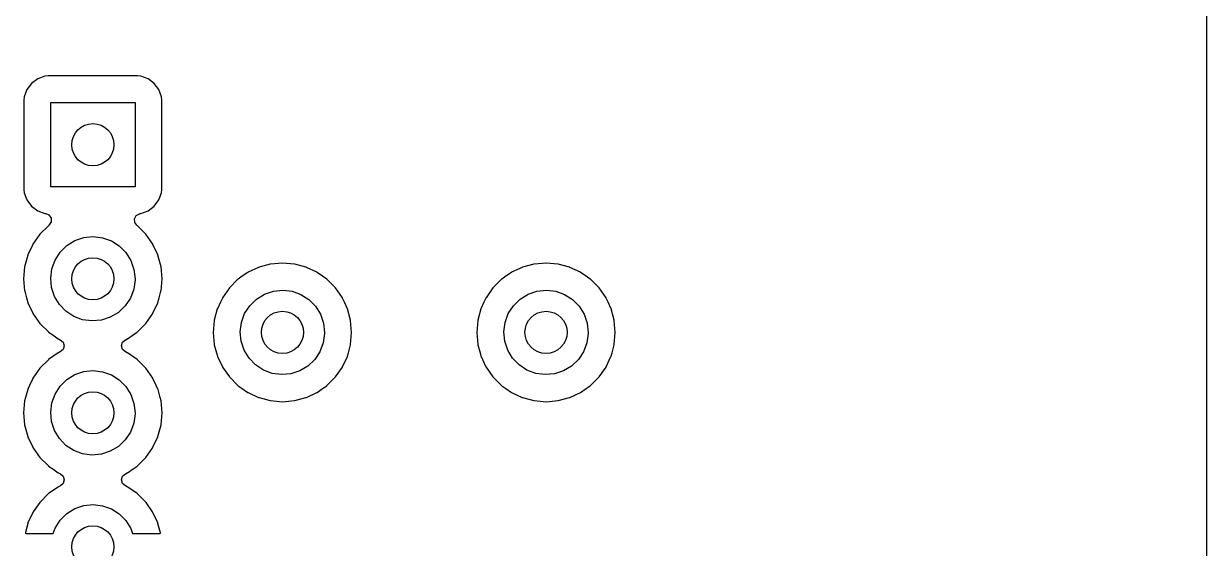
# Model space of a CAD drawing. Extents: x 83 to 134, y -229 to -45.
# Drawn here: x 111.68 to 134.11, y -89.44 to -79.49 of the extents above; entities that cross this region are included whole.
import ezdxf

# ---------------------------------------------------------------- set-up
doc = ezdxf.new("R2010")
doc.units = 0
doc.layers.add('BLACK', color=7, linetype='CONTINUOUS')

msp = doc.modelspace()

# ---------------------------------------------------------------- linework, layer by layer
at = {"layer": 'BLACK', "linetype": 'CONTINUOUS'}
for p, q in [((134.112, -45.0845), (134.112, -229.236)), ((111.943, -80.5374), (111.827, -80.6247)), ((112.08, -80.4863), (111.943, -80.5374)), ((112.142, -80.4795), (112.08, -80.4863)), ((113.838, -80.4795), (112.142, -80.4795)), ((113.9, -80.4863), (113.838, -80.4795)), ((114.037, -80.5374), (113.9, -80.4863)), ((114.153, -80.6247), (114.037, -80.5374)), ((111.739, -80.7413), (111.688, -80.8777)), ((111.827, -80.6247), (111.739, -80.7413)), ((114.241, -80.7413), (114.153, -80.6247)), ((114.292, -80.8777), (114.241, -80.7413)), ((111.688, -80.8777), (111.681, -80.9399)), ((111.681, -80.9399), (111.681, -82.6361)), ((112.19, -82.588), (112.19, -80.988)), ((112.19, -80.988), (113.79, -80.988)), ((113.79, -80.988), (113.79, -82.588)), ((114.298, -80.9399), (114.292, -80.8777)), ((114.298, -82.6361), (114.298, -80.9399)), ((111.681, -82.6361), (111.688, -82.6983)), ((111.688, -82.6983), (111.739, -82.8347)), ((113.79, -82.588), (112.19, -82.588)), ((114.241, -82.8347), (114.292, -82.6983)), ((114.292, -82.6983), (114.298, -82.6361)), ((111.739, -82.8347), (111.827, -82.9513)), ((111.827, -82.9513), (111.943, -83.0386)), ((114.037, -83.0386), (114.153, -82.9513)), ((114.153, -82.9513), (114.241, -82.8347)), ((111.943, -83.0386), (112.08, -83.0897)), ((112.08, -83.0897), (112.09, -83.0909)), ((112.09, -83.0909), (112.093, -83.0918)), ((112.093, -83.0918), (112.095, -83.0924)), ((112.095, -83.0924), (112.095, -83.0928)), ((112.095, -83.0928), (112.156, -83.1182)), ((112.156, -83.1182), (112.196, -83.1765)), ((112.196, -83.1765), (112.199, -83.2475)), ((113.779, -83.1933), (113.811, -83.13)), ((113.787, -83.2639), (113.779, -83.1933)), ((113.811, -83.13), (113.872, -83.094)), ((113.872, -83.094), (113.89, -83.0909)), ((113.89, -83.0909), (113.9, -83.0897)), ((113.9, -83.0897), (114.037, -83.0386)), ((112.146, -83.3218), (111.984, -83.4837)), ((112.15, -83.3186), (112.146, -83.3218)), ((112.154, -83.3155), (112.15, -83.3186)), ((112.163, -83.3085), (112.154, -83.3155)), ((112.199, -83.2475), (112.163, -83.3085)), ((113.827, -83.314), (113.787, -83.2639)), ((113.826, -83.3151), (113.827, -83.314)), ((113.83, -83.3186), (113.826, -83.3151)), ((113.834, -83.3218), (113.83, -83.3186)), ((113.996, -83.4837), (113.834, -83.3218)), ((111.85, -83.6762), (111.758, -83.8738)), ((111.852, -83.6713), (111.85, -83.6762)), ((111.85, -83.6762), (111.85, -83.6762)), ((111.984, -83.4837), (111.852, -83.6713)), ((112.497, -83.6976), (112.649, -83.6041)), ((112.649, -83.6041), (112.818, -83.5467)), ((112.818, -83.5467), (112.996, -83.528)), ((112.996, -83.528), (113.173, -83.5491)), ((113.173, -83.5491), (113.341, -83.609)), ((113.341, -83.609), (113.491, -83.7045)), ((114.128, -83.6713), (113.996, -83.4837)), ((114.13, -83.6762), (114.128, -83.6713)), ((114.222, -83.8738), (114.13, -83.6762)), ((114.13, -83.6762), (114.13, -83.6762)), ((111.756, -83.8788), (111.696, -84.0999)), ((111.758, -83.8738), (111.756, -83.8788)), ((112.273, -83.9723), (112.37, -83.8224)), ((112.37, -83.8224), (112.497, -83.6976)), ((113.491, -83.7045), (113.617, -83.8311)), ((113.617, -83.8311), (113.711, -83.9823)), ((114.224, -83.8788), (114.222, -83.8738)), ((114.284, -84.0999), (114.224, -83.8788)), ((111.696, -84.0999), (111.677, -84.328)), ((112.212, -84.1399), (112.273, -83.9723)), ((113.711, -83.9823), (113.77, -84.1508)), ((114.303, -84.328), (114.284, -84.0999)), ((116.132, -84.112), (115.934, -84.2042)), ((116.137, -84.1097), (116.132, -84.112)), ((116.132, -84.112), (116.132, -84.112)), ((116.142, -84.1083), (116.137, -84.1097)), ((116.353, -84.0519), (116.142, -84.1083)), ((116.142, -84.1083), (116.142, -84.1083)), ((116.358, -84.0505), (116.353, -84.0519)), ((116.353, -84.0519), (116.353, -84.0519)), ((116.586, -84.0305), (116.358, -84.0505)), ((116.814, -84.0505), (116.586, -84.0305)), ((116.819, -84.0519), (116.814, -84.0505)), ((117.03, -84.1083), (116.819, -84.0519)), ((116.819, -84.0519), (116.819, -84.0519)), ((117.035, -84.1097), (117.03, -84.1083)), ((117.03, -84.1083), (117.03, -84.1083)), ((117.04, -84.112), (117.035, -84.1097)), ((117.238, -84.2042), (117.04, -84.112)), ((117.04, -84.112), (117.04, -84.112)), ((121.132, -84.112), (120.934, -84.2042)), ((121.137, -84.1097), (121.132, -84.112)), ((121.132, -84.112), (121.132, -84.112)), ((121.142, -84.1083), (121.137, -84.1097)), ((121.353, -84.0519), (121.142, -84.1083)), ((121.142, -84.1083), (121.142, -84.1083)), ((121.358, -84.0505), (121.353, -84.0519)), ((121.353, -84.0519), (121.353, -84.0519)), ((121.586, -84.0305), (121.358, -84.0505)), ((121.814, -84.0505), (121.586, -84.0305)), ((121.819, -84.0519), (121.814, -84.0505)), ((122.03, -84.1083), (121.819, -84.0519)), ((121.819, -84.0519), (121.819, -84.0519)), ((122.035, -84.1097), (122.03, -84.1083)), ((122.03, -84.1083), (122.03, -84.1083)), ((122.04, -84.112), (122.035, -84.1097)), ((122.238, -84.2042), (122.04, -84.112)), ((122.04, -84.112), (122.04, -84.112)), ((111.677, -84.328), (111.696, -84.5561)), ((112.19, -84.3168), (112.212, -84.1399)), ((112.207, -84.4943), (112.19, -84.3168)), ((113.79, -84.3503), (113.765, -84.527)), ((113.77, -84.1508), (113.79, -84.328)), ((113.79, -84.328), (113.79, -84.3503)), ((114.284, -84.5561), (114.303, -84.328)), ((115.742, -84.3378), (115.58, -84.4997)), ((115.746, -84.3346), (115.742, -84.3378)), ((115.824, -84.2799), (115.746, -84.3346)), ((115.746, -84.3346), (115.746, -84.3346)), ((115.929, -84.2065), (115.824, -84.2799)), ((115.934, -84.2042), (115.929, -84.2065)), ((115.934, -84.2042), (115.934, -84.2042)), ((117.243, -84.2065), (117.238, -84.2042)), ((117.238, -84.2042), (117.238, -84.2042)), ((117.348, -84.2799), (117.243, -84.2065)), ((117.426, -84.3346), (117.348, -84.2799)), ((117.43, -84.3378), (117.426, -84.3346)), ((117.426, -84.3346), (117.426, -84.3346)), ((117.592, -84.4997), (117.43, -84.3378)), ((120.742, -84.3378), (120.58, -84.4997)), ((120.746, -84.3346), (120.742, -84.3378)), ((120.824, -84.2799), (120.746, -84.3346)), ((120.746, -84.3346), (120.746, -84.3346)), ((120.929, -84.2065), (120.824, -84.2799)), ((120.934, -84.2042), (120.929, -84.2065)), ((120.934, -84.2042), (120.934, -84.2042)), ((122.243, -84.2065), (122.238, -84.2042)), ((122.238, -84.2042), (122.238, -84.2042)), ((122.348, -84.2799), (122.243, -84.2065)), ((122.426, -84.3346), (122.348, -84.2799)), ((122.43, -84.3378), (122.426, -84.3346)), ((122.426, -84.3346), (122.426, -84.3346)), ((122.592, -84.4997), (122.43, -84.3378)), ((111.696, -84.5561), (111.698, -84.5614)), ((111.698, -84.5614), (111.698, -84.5614)), ((111.698, -84.5614), (111.732, -84.6873)), ((112.264, -84.6636), (112.207, -84.4943)), ((113.765, -84.527), (113.702, -84.6937)), ((114.248, -84.6873), (114.282, -84.5614)), ((114.282, -84.5614), (114.284, -84.5561)), ((114.282, -84.5614), (114.282, -84.5614)), ((115.58, -84.4997), (115.448, -84.6873)), ((116.245, -84.6201), (116.414, -84.5627)), ((116.414, -84.5627), (116.592, -84.544)), ((116.592, -84.544), (116.769, -84.5651)), ((116.769, -84.5651), (116.937, -84.625)), ((117.724, -84.6873), (117.592, -84.4997)), ((120.58, -84.4997), (120.448, -84.6873)), ((121.245, -84.6201), (121.414, -84.5627)), ((121.414, -84.5627), (121.592, -84.544)), ((121.592, -84.544), (121.769, -84.5651)), ((121.769, -84.5651), (121.937, -84.625)), ((122.724, -84.6873), (122.592, -84.4997)), ((111.732, -84.6873), (111.756, -84.7772)), ((111.756, -84.7772), (111.758, -84.7822)), ((111.758, -84.7822), (111.758, -84.7822)), ((111.758, -84.7822), (111.85, -84.9798)), ((112.356, -84.8161), (112.264, -84.6636)), ((113.702, -84.6937), (113.603, -84.8422)), ((114.13, -84.9798), (114.222, -84.7822)), ((114.222, -84.7822), (114.224, -84.7772)), ((114.222, -84.7822), (114.222, -84.7822)), ((114.224, -84.7772), (114.248, -84.6873)), ((115.409, -84.7719), (115.352, -84.8948)), ((115.446, -84.6922), (115.409, -84.7719)), ((115.448, -84.6873), (115.446, -84.6922)), ((115.446, -84.6922), (115.446, -84.6922)), ((115.966, -84.8384), (116.093, -84.7136)), ((116.093, -84.7136), (116.245, -84.6201)), ((116.937, -84.625), (117.087, -84.7205)), ((117.087, -84.7205), (117.213, -84.8471)), ((117.726, -84.6922), (117.724, -84.6873)), ((117.763, -84.7719), (117.726, -84.6922)), ((117.726, -84.6922), (117.726, -84.6922)), ((117.82, -84.8948), (117.763, -84.7719)), ((120.409, -84.7719), (120.352, -84.8948)), ((120.446, -84.6922), (120.409, -84.7719)), ((120.448, -84.6873), (120.446, -84.6922)), ((120.446, -84.6922), (120.446, -84.6922)), ((120.966, -84.8384), (121.093, -84.7136)), ((121.093, -84.7136), (121.245, -84.6201)), ((121.937, -84.625), (122.087, -84.7205)), ((122.087, -84.7205), (122.213, -84.8471)), ((122.726, -84.6922), (122.724, -84.6873)), ((122.763, -84.7719), (122.726, -84.6922)), ((122.726, -84.6922), (122.726, -84.6922)), ((122.82, -84.8948), (122.763, -84.7719)), ((111.85, -84.9798), (111.85, -84.9798)), ((111.85, -84.9798), (111.852, -84.9847)), ((111.852, -84.9847), (111.984, -85.1723)), ((112.48, -84.9444), (112.356, -84.8161)), ((112.629, -85.0421), (112.48, -84.9444)), ((113.474, -84.9652), (113.32, -85.0565)), ((113.603, -84.8422), (113.474, -84.9652)), ((113.996, -85.1723), (114.128, -84.9847)), ((114.128, -84.9847), (114.13, -84.9798)), ((114.13, -84.9798), (114.13, -84.9798)), ((115.35, -84.9001), (115.294, -85.1106)), ((115.352, -84.8948), (115.35, -84.9001)), ((115.35, -84.9001), (115.35, -84.9001)), ((115.808, -85.1559), (115.869, -84.9883)), ((115.869, -84.9883), (115.966, -84.8384)), ((117.213, -84.8471), (117.307, -84.9983)), ((117.307, -84.9983), (117.366, -85.1668)), ((117.822, -84.9001), (117.82, -84.8948)), ((117.878, -85.1106), (117.822, -84.9001)), ((117.822, -84.9001), (117.822, -84.9001)), ((120.35, -84.9001), (120.294, -85.1106)), ((120.352, -84.8948), (120.35, -84.9001)), ((120.35, -84.9001), (120.35, -84.9001)), ((120.808, -85.1559), (120.869, -84.9883)), ((120.869, -84.9883), (120.966, -84.8384)), ((122.213, -84.8471), (122.307, -84.9983)), ((122.307, -84.9983), (122.366, -85.1668)), ((122.822, -84.9001), (122.82, -84.8948)), ((122.878, -85.1106), (122.822, -84.9001)), ((122.822, -84.9001), (122.822, -84.9001)), ((111.984, -85.1723), (112.146, -85.3342)), ((112.796, -85.1042), (112.629, -85.0421)), ((112.973, -85.1278), (112.796, -85.1042)), ((113.151, -85.1117), (112.973, -85.1278)), ((113.32, -85.0565), (113.151, -85.1117)), ((113.834, -85.3342), (113.996, -85.1723)), ((115.292, -85.1159), (115.273, -85.344)), ((115.294, -85.1106), (115.292, -85.1159)), ((115.786, -85.3328), (115.808, -85.1559)), ((117.366, -85.1668), (117.386, -85.344)), ((117.88, -85.1159), (117.878, -85.1106)), ((117.899, -85.344), (117.88, -85.1159)), ((120.292, -85.1159), (120.273, -85.344)), ((120.294, -85.1106), (120.292, -85.1159)), ((120.786, -85.3328), (120.808, -85.1559)), ((122.366, -85.1668), (122.386, -85.344)), ((122.88, -85.1159), (122.878, -85.1106)), ((122.899, -85.344), (122.88, -85.1159)), ((112.146, -85.3342), (112.15, -85.3374)), ((112.15, -85.3374), (112.15, -85.3374)), ((112.15, -85.3374), (112.228, -85.3921)), ((112.228, -85.3921), (112.333, -85.4655)), ((112.333, -85.4655), (112.338, -85.4678)), ((112.338, -85.4678), (112.338, -85.4678)), ((112.338, -85.4678), (112.372, -85.4838)), ((113.608, -85.4838), (113.642, -85.4678)), ((113.642, -85.4678), (113.647, -85.4655)), ((113.642, -85.4678), (113.642, -85.4678)), ((113.647, -85.4655), (113.752, -85.3921)), ((113.752, -85.3921), (113.82, -85.344)), ((113.82, -85.344), (113.83, -85.3374)), ((113.83, -85.3374), (113.834, -85.3342)), ((113.83, -85.3374), (113.83, -85.3374)), ((115.273, -85.344), (115.292, -85.5721)), ((115.803, -85.5103), (115.786, -85.3328)), ((117.386, -85.3663), (117.361, -85.543)), ((117.386, -85.344), (117.386, -85.3663)), ((117.88, -85.5721), (117.899, -85.344)), ((120.273, -85.344), (120.292, -85.5721)), ((120.803, -85.5103), (120.786, -85.3328)), ((122.386, -85.3663), (122.361, -85.543)), ((122.386, -85.344), (122.386, -85.3663)), ((122.88, -85.5721), (122.899, -85.344)), ((112.372, -85.4838), (112.426, -85.5307)), ((112.425, -85.667), (112.372, -85.7122)), ((112.445, -85.599), (112.425, -85.667)), ((112.426, -85.5307), (112.445, -85.599)), ((113.535, -85.597), (113.555, -85.529)), ((113.554, -85.6653), (113.535, -85.597)), ((113.608, -85.7122), (113.554, -85.6653)), ((113.555, -85.529), (113.608, -85.4838)), ((115.292, -85.5721), (115.294, -85.5774)), ((115.294, -85.5774), (115.294, -85.5774)), ((115.294, -85.5774), (115.334, -85.7282)), ((115.86, -85.6796), (115.803, -85.5103)), ((115.952, -85.8321), (115.86, -85.6796)), ((117.361, -85.543), (117.298, -85.7097)), ((117.838, -85.7282), (117.878, -85.5774)), ((117.878, -85.5774), (117.88, -85.5721)), ((117.878, -85.5774), (117.878, -85.5774)), ((120.292, -85.5721), (120.294, -85.5774)), ((120.294, -85.5774), (120.294, -85.5774)), ((120.294, -85.5774), (120.334, -85.7282)), ((120.86, -85.6796), (120.803, -85.5103)), ((120.952, -85.8321), (120.86, -85.6796)), ((122.361, -85.543), (122.298, -85.7097)), ((122.838, -85.7282), (122.878, -85.5774)), ((122.878, -85.5774), (122.88, -85.5721)), ((122.878, -85.5774), (122.878, -85.5774)), ((112.146, -85.8618), (111.984, -86.0237)), ((112.15, -85.8586), (112.146, -85.8618)), ((112.251, -85.7879), (112.15, -85.8586)), ((112.15, -85.8586), (112.15, -85.8586)), ((112.333, -85.7305), (112.251, -85.7879)), ((112.338, -85.7282), (112.333, -85.7305)), ((112.372, -85.7122), (112.338, -85.7282)), ((112.338, -85.7282), (112.338, -85.7282)), ((113.642, -85.7282), (113.608, -85.7122)), ((113.647, -85.7305), (113.642, -85.7282)), ((113.642, -85.7282), (113.642, -85.7282)), ((113.729, -85.7879), (113.647, -85.7305)), ((113.83, -85.8586), (113.729, -85.7879)), ((113.834, -85.8618), (113.83, -85.8586)), ((113.83, -85.8586), (113.83, -85.8586)), ((113.996, -86.0237), (113.834, -85.8618)), ((115.334, -85.7282), (115.352, -85.7932)), ((115.352, -85.7932), (115.354, -85.7982)), ((115.354, -85.7982), (115.354, -85.7982)), ((115.354, -85.7982), (115.446, -85.9958)), ((116.076, -85.9604), (115.952, -85.8321)), ((117.199, -85.8582), (117.07, -85.9812)), ((117.298, -85.7097), (117.199, -85.8582)), ((117.726, -85.9958), (117.818, -85.7982)), ((117.818, -85.7982), (117.82, -85.7932)), ((117.818, -85.7982), (117.818, -85.7982)), ((117.82, -85.7932), (117.838, -85.7282)), ((120.334, -85.7282), (120.352, -85.7932)), ((120.352, -85.7932), (120.354, -85.7982)), ((120.354, -85.7982), (120.354, -85.7982)), ((120.354, -85.7982), (120.446, -85.9958)), ((121.076, -85.9604), (120.952, -85.8321)), ((122.199, -85.8582), (122.07, -85.9812)), ((122.298, -85.7097), (122.199, -85.8582)), ((122.726, -85.9958), (122.818, -85.7982)), ((122.818, -85.7982), (122.82, -85.7932)), ((122.818, -85.7982), (122.818, -85.7982)), ((122.82, -85.7932), (122.838, -85.7282)), ((111.984, -86.0237), (111.852, -86.2113)), ((112.497, -86.2376), (112.649, -86.1441)), ((112.649, -86.1441), (112.818, -86.0867)), ((112.818, -86.0867), (112.996, -86.068)), ((112.996, -86.068), (113.173, -86.0891)), ((113.173, -86.0891), (113.341, -86.149)), ((113.341, -86.149), (113.491, -86.2445)), ((114.128, -86.2113), (113.996, -86.0237)), ((115.446, -85.9958), (115.446, -85.9958)), ((115.446, -85.9958), (115.448, -86.0007)), ((115.448, -86.0007), (115.58, -86.1883)), ((116.225, -86.0581), (116.076, -85.9604)), ((116.392, -86.1202), (116.225, -86.0581)), ((116.569, -86.1438), (116.392, -86.1202)), ((116.747, -86.1277), (116.569, -86.1438)), ((116.916, -86.0725), (116.747, -86.1277)), ((117.07, -85.9812), (116.916, -86.0725)), ((117.592, -86.1883), (117.724, -86.0007)), ((117.724, -86.0007), (117.726, -85.9958)), ((117.726, -85.9958), (117.726, -85.9958)), ((120.446, -85.9958), (120.446, -85.9958)), ((120.446, -85.9958), (120.448, -86.0007)), ((120.448, -86.0007), (120.58, -86.1883)), ((121.225, -86.0581), (121.076, -85.9604)), ((121.392, -86.1202), (121.225, -86.0581)), ((121.569, -86.1438), (121.392, -86.1202)), ((121.747, -86.1277), (121.569, -86.1438)), ((121.916, -86.0725), (121.747, -86.1277)), ((122.07, -85.9812), (121.916, -86.0725)), ((122.592, -86.1883), (122.724, -86.0007)), ((122.724, -86.0007), (122.726, -85.9958)), ((122.726, -85.9958), (122.726, -85.9958)), ((111.788, -86.3502), (111.756, -86.4188)), ((111.85, -86.2162), (111.788, -86.3502)), ((111.852, -86.2113), (111.85, -86.2162)), ((111.85, -86.2162), (111.85, -86.2162)), ((112.273, -86.5123), (112.37, -86.3624)), ((112.37, -86.3624), (112.497, -86.2376)), ((113.491, -86.2445), (113.617, -86.3711)), ((113.617, -86.3711), (113.711, -86.5223)), ((114.13, -86.2162), (114.128, -86.2113)), ((114.192, -86.3502), (114.13, -86.2162)), ((114.13, -86.2162), (114.13, -86.2162)), ((114.224, -86.4188), (114.192, -86.3502)), ((115.58, -86.1883), (115.742, -86.3502)), ((115.742, -86.3502), (115.746, -86.3534)), ((115.746, -86.3534), (115.746, -86.3534)), ((115.746, -86.3534), (115.824, -86.4081)), ((117.348, -86.4081), (117.426, -86.3534)), ((117.426, -86.3534), (117.43, -86.3502)), ((117.426, -86.3534), (117.426, -86.3534)), ((117.43, -86.3502), (117.592, -86.1883)), ((120.58, -86.1883), (120.742, -86.3502)), ((120.742, -86.3502), (120.746, -86.3534)), ((120.746, -86.3534), (120.746, -86.3534)), ((120.746, -86.3534), (120.824, -86.4081)), ((122.348, -86.4081), (122.426, -86.3534)), ((122.426, -86.3534), (122.43, -86.3502)), ((122.426, -86.3534), (122.426, -86.3534)), ((122.43, -86.3502), (122.592, -86.1883)), ((111.713, -86.5797), (111.696, -86.6399)), ((111.754, -86.4241), (111.713, -86.5797)), ((111.756, -86.4188), (111.754, -86.4241)), ((111.754, -86.4241), (111.754, -86.4241)), ((112.212, -86.6799), (112.273, -86.5123)), ((113.711, -86.5223), (113.77, -86.6908)), ((114.226, -86.4241), (114.224, -86.4188)), ((114.267, -86.5797), (114.226, -86.4241)), ((114.226, -86.4241), (114.226, -86.4241)), ((114.284, -86.6399), (114.267, -86.5797)), ((115.824, -86.4081), (115.929, -86.4815)), ((115.929, -86.4815), (115.934, -86.4838)), ((115.934, -86.4838), (115.934, -86.4838)), ((115.934, -86.4838), (116.132, -86.576)), ((116.132, -86.576), (116.137, -86.5783)), ((116.137, -86.5783), (116.142, -86.5797)), ((116.142, -86.5797), (116.142, -86.5797)), ((116.142, -86.5797), (116.353, -86.6361)), ((116.819, -86.6361), (117.03, -86.5797)), ((117.03, -86.5797), (117.035, -86.5783)), ((117.03, -86.5797), (117.03, -86.5797)), ((117.035, -86.5783), (117.04, -86.576)), ((117.04, -86.576), (117.238, -86.4838)), ((117.238, -86.4838), (117.243, -86.4815)), ((117.238, -86.4838), (117.238, -86.4838)), ((117.243, -86.4815), (117.348, -86.4081)), ((120.824, -86.4081), (120.929, -86.4815)), ((120.929, -86.4815), (120.934, -86.4838)), ((120.934, -86.4838), (120.934, -86.4838)), ((120.934, -86.4838), (121.132, -86.576)), ((121.132, -86.576), (121.137, -86.5783)), ((121.137, -86.5783), (121.142, -86.5797)), ((121.142, -86.5797), (121.142, -86.5797)), ((121.142, -86.5797), (121.353, -86.6361)), ((121.819, -86.6361), (122.03, -86.5797)), ((122.03, -86.5797), (122.035, -86.5783)), ((122.03, -86.5797), (122.03, -86.5797)), ((122.035, -86.5783), (122.04, -86.576)), ((122.04, -86.576), (122.238, -86.4838)), ((122.238, -86.4838), (122.243, -86.4815)), ((122.238, -86.4838), (122.238, -86.4838)), ((122.243, -86.4815), (122.348, -86.4081)), ((111.696, -86.6399), (111.677, -86.868)), ((112.19, -86.8568), (112.212, -86.6799)), ((113.77, -86.6908), (113.79, -86.868)), ((114.303, -86.868), (114.284, -86.6399)), ((116.353, -86.6361), (116.353, -86.6361)), ((116.353, -86.6361), (116.358, -86.6375)), ((116.358, -86.6375), (116.586, -86.6575)), ((116.586, -86.6575), (116.814, -86.6375)), ((116.814, -86.6375), (116.819, -86.6361)), ((116.819, -86.6361), (116.819, -86.6361)), ((121.353, -86.6361), (121.353, -86.6361)), ((121.353, -86.6361), (121.358, -86.6375)), ((121.358, -86.6375), (121.586, -86.6575)), ((121.586, -86.6575), (121.814, -86.6375)), ((121.814, -86.6375), (121.819, -86.6361)), ((121.819, -86.6361), (121.819, -86.6361)), ((111.677, -86.868), (111.696, -87.0961)), ((112.207, -87.0343), (112.19, -86.8568)), ((112.264, -87.2036), (112.207, -87.0343)), ((113.79, -86.8903), (113.765, -87.067)), ((113.79, -86.868), (113.79, -86.8903)), ((114.284, -87.0961), (114.303, -86.868)), ((111.696, -87.0961), (111.756, -87.3172)), ((112.356, -87.3561), (112.264, -87.2036)), ((113.702, -87.2337), (113.603, -87.3822)), ((113.765, -87.067), (113.702, -87.2337)), ((114.224, -87.3172), (114.284, -87.0961)), ((111.756, -87.3172), (111.758, -87.3222)), ((111.758, -87.3222), (111.758, -87.3222)), ((111.758, -87.3222), (111.85, -87.5198)), ((112.48, -87.4844), (112.356, -87.3561)), ((112.629, -87.5821), (112.48, -87.4844)), ((113.603, -87.3822), (113.474, -87.5052)), ((114.13, -87.5198), (114.222, -87.3222)), ((114.222, -87.3222), (114.224, -87.3172)), ((114.222, -87.3222), (114.222, -87.3222)), ((111.85, -87.5198), (111.85, -87.5198)), ((111.85, -87.5198), (111.852, -87.5247)), ((111.852, -87.5247), (111.984, -87.7123)), ((111.984, -87.7123), (112.146, -87.8742)), ((112.796, -87.6442), (112.629, -87.5821)), ((112.973, -87.6678), (112.796, -87.6442)), ((113.151, -87.6517), (112.973, -87.6678)), ((113.32, -87.5965), (113.151, -87.6517)), ((113.474, -87.5052), (113.32, -87.5965)), ((113.834, -87.8742), (113.996, -87.7123)), ((113.996, -87.7123), (114.128, -87.5247)), ((114.128, -87.5247), (114.13, -87.5198)), ((114.13, -87.5198), (114.13, -87.5198)), ((112.146, -87.8742), (112.15, -87.8774)), ((112.15, -87.8774), (112.15, -87.8774)), ((112.15, -87.8774), (112.228, -87.9321)), ((112.228, -87.9321), (112.333, -88.0055)), ((113.647, -88.0055), (113.752, -87.9321)), ((113.752, -87.9321), (113.83, -87.8774)), ((113.83, -87.8774), (113.834, -87.8742)), ((113.83, -87.8774), (113.83, -87.8774)), ((112.333, -88.0055), (112.338, -88.0078)), ((112.338, -88.0078), (112.338, -88.0078)), ((112.338, -88.0078), (112.373, -88.0241)), ((112.373, -88.0241), (112.426, -88.071)), ((112.446, -88.1393), (112.425, -88.2072)), ((112.426, -88.071), (112.446, -88.1393)), ((113.534, -88.1373), (113.555, -88.0693)), ((113.554, -88.2056), (113.534, -88.1373)), ((113.555, -88.0693), (113.607, -88.0241)), ((113.607, -88.0241), (113.642, -88.0078)), ((113.642, -88.0078), (113.647, -88.0055)), ((113.642, -88.0078), (113.642, -88.0078)), ((112.329, -88.2741), (112.151, -88.399)), ((112.338, -88.2686), (112.329, -88.2741)), ((112.373, -88.2525), (112.338, -88.2686)), ((112.425, -88.2072), (112.373, -88.2525)), ((113.607, -88.2525), (113.554, -88.2056)), ((113.642, -88.2686), (113.607, -88.2525)), ((113.651, -88.2741), (113.642, -88.2686)), ((113.829, -88.399), (113.651, -88.2741)), ((111.981, -88.5685), (111.856, -88.747)), ((111.988, -88.5601), (111.981, -88.5685)), ((112.142, -88.4061), (111.988, -88.5601)), ((112.151, -88.399), (112.142, -88.4061)), ((112.818, -88.6267), (112.996, -88.608)), ((112.996, -88.608), (113.173, -88.6291)), ((113.838, -88.4061), (113.829, -88.399)), ((113.992, -88.5601), (113.838, -88.4061)), ((113.999, -88.5685), (113.992, -88.5601)), ((114.124, -88.747), (113.999, -88.5685)), ((111.851, -88.7565), (111.759, -88.9539)), ((111.856, -88.747), (111.851, -88.7565)), ((112.37, -88.9024), (112.497, -88.7776)), ((112.497, -88.7776), (112.649, -88.6841)), ((112.649, -88.6841), (112.818, -88.6267)), ((113.173, -88.6291), (113.341, -88.689)), ((113.341, -88.689), (113.491, -88.7845)), ((113.491, -88.7845), (113.617, -88.9111)), ((114.129, -88.7565), (114.124, -88.747)), ((114.221, -88.9539), (114.129, -88.7565)), ((111.755, -88.9642), (111.709, -89.1365)), ((111.759, -88.9539), (111.755, -88.9642)), ((112.236, -89.154), (112.273, -89.0523)), ((112.273, -89.0523), (112.37, -88.9024)), ((113.617, -88.9111), (113.711, -89.0623)), ((113.711, -89.0623), (113.743, -89.154)), ((114.225, -88.9642), (114.221, -88.9539)), ((114.273, -89.1415), (114.225, -88.9642)), ((111.709, -89.1365), (111.709, -89.1506)), ((111.709, -89.1506), (111.717, -89.154)), ((111.717, -89.154), (112.236, -89.154)), ((113.743, -89.154), (114.258, -89.154)), ((114.258, -89.154), (114.271, -89.15)), ((114.271, -89.15), (114.273, -89.1415))]:
    msp.add_line(p, q, dxfattribs=at)
at = {"layer": 'BLACK'}
for centre in [(112.99, -81.788), (112.99, -84.328), (116.586, -85.344), (121.586, -85.344), (112.99, -86.868), (112.99, -89.408)]:
    msp.add_circle(centre, 0.4, dxfattribs=at)

doc.saveas('drawing.dxf')
